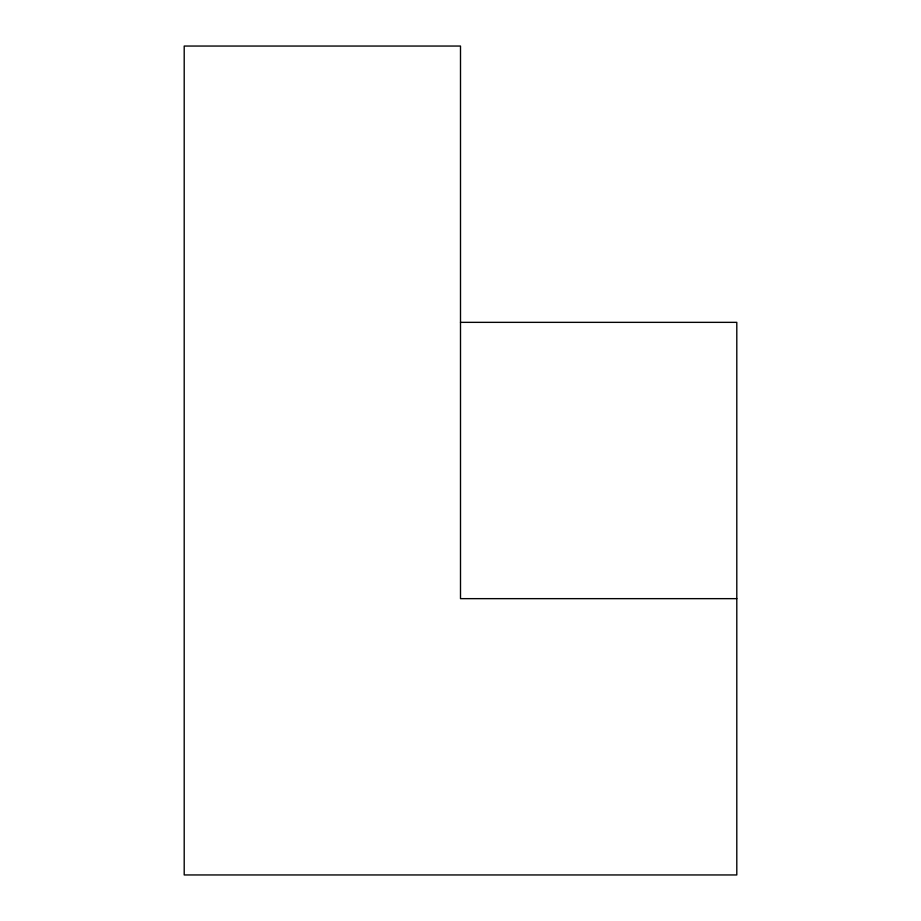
<?xml version="1.0" encoding="UTF-8"?>
<svg xmlns="http://www.w3.org/2000/svg" width="921" height="921" viewBox="0 0 921 921"><rect width="100%" height="100%" fill="white"/><g stroke="black" fill="none" stroke-linecap="round" stroke-linejoin="round"><path stroke-width="1.38" d="M460.5 322.35L736.8 322.35L736.8 874.95L184.2 874.95L184.2 46.05L460.5 46.05L460.5 598.65L736.8 598.65"/></g></svg>
